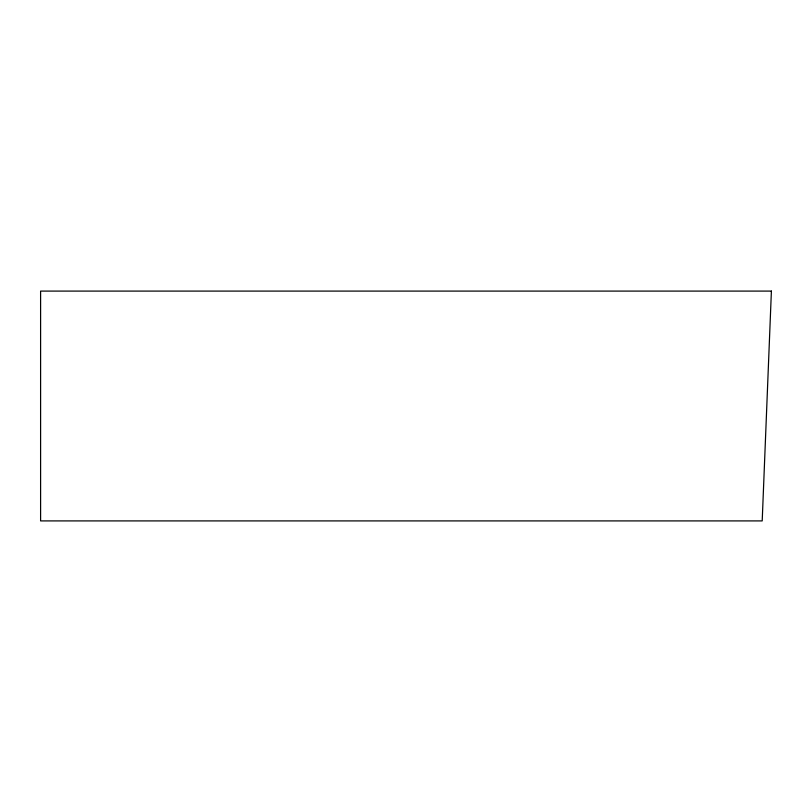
<?xml version="1.0" encoding="UTF-8"?>
<svg xmlns="http://www.w3.org/2000/svg" width="812" height="812" viewBox="0 0 812 812"><rect width="100%" height="100%" fill="white"/><g stroke="black" fill="none" stroke-linecap="round" stroke-linejoin="round"><path stroke-width="1.22" d="M771.4 291.092L762.204 520.908L40.6 520.908L40.6 291.092L771.4 291.092"/></g></svg>
